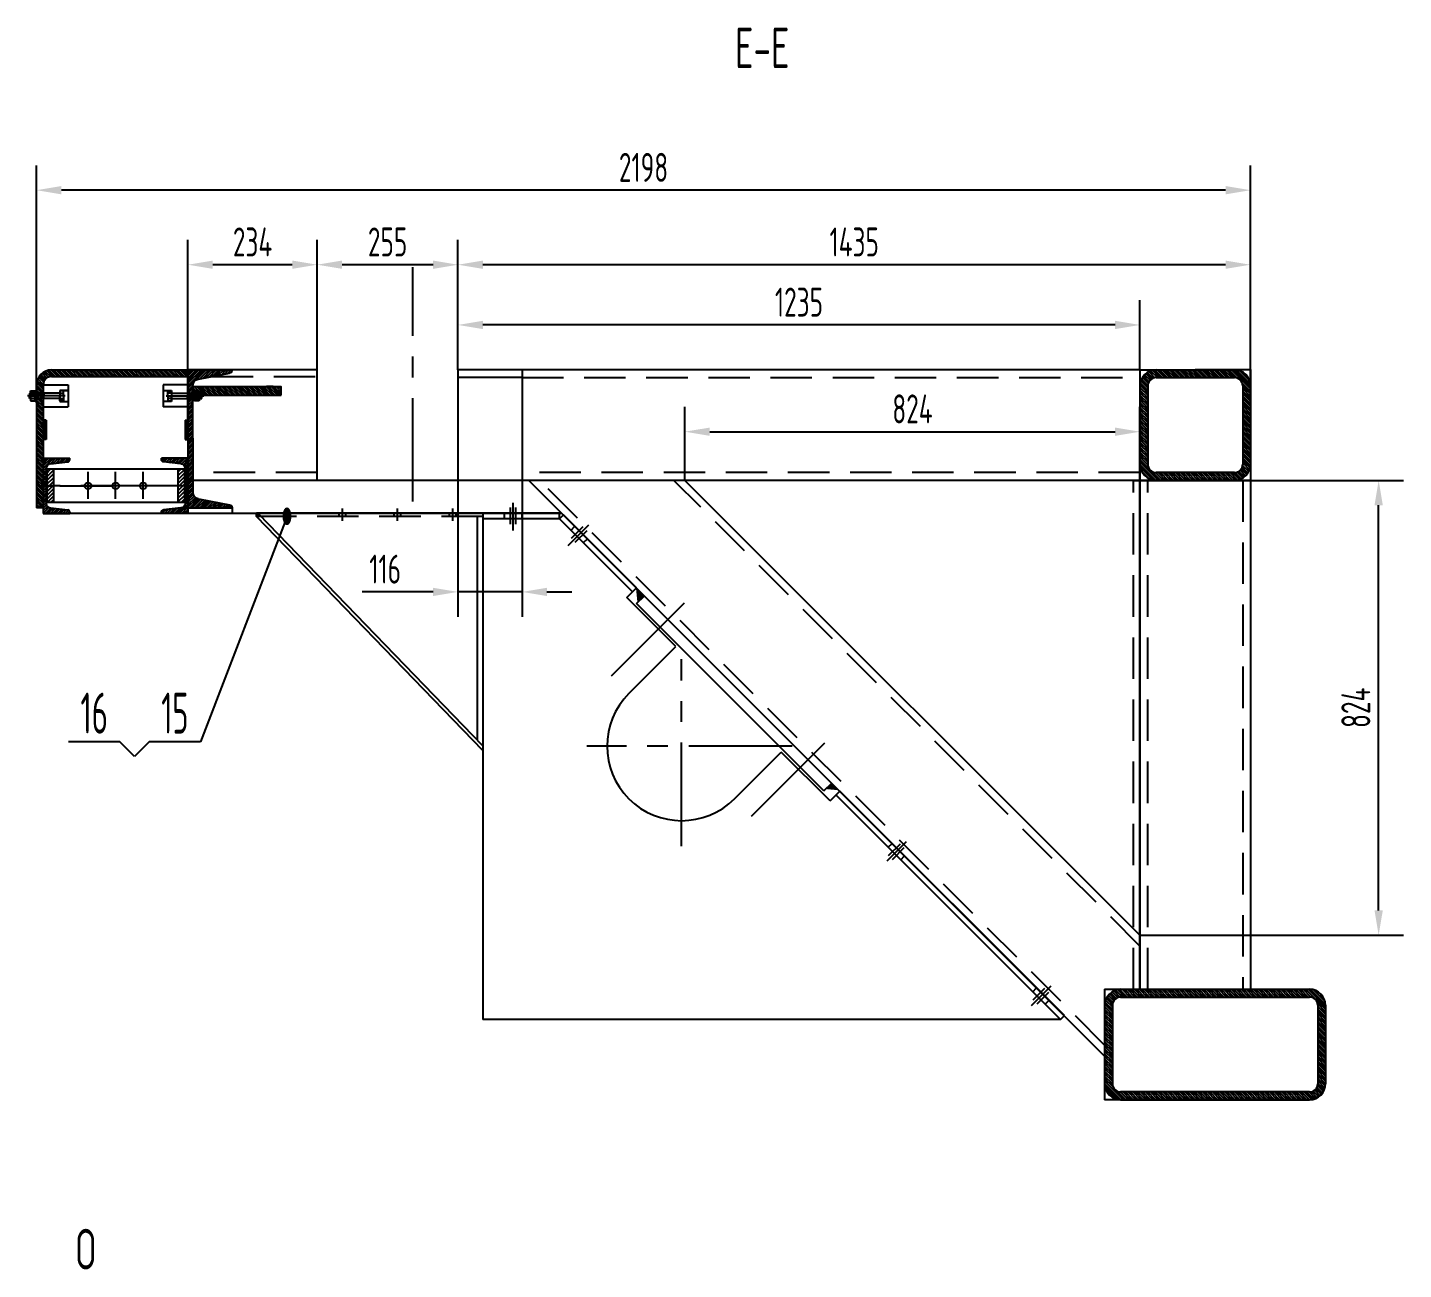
# Model space of a CAD drawing. Header units: millimetres. Extents: x 0 to 12615, y 0 to 8910.
# Drawn here: x 4472 to 6963, y 3180 to 5429 of the extents above; entities that cross this region are included whole.
import ezdxf
from ezdxf.enums import TextEntityAlignment as Align

# ---------------------------------------------------------------- set-up
doc = ezdxf.new("R2010")
doc.units = ezdxf.units.MM
doc.header["$LTSCALE"] = 150
doc.linetypes.add('F', pattern=[0.75, 0.5, -0.25])
doc.linetypes.add('G', pattern=[2, 1.25, -0.25, 0.25, -0.25])
for name, color, linetype in [('01', 7, 'Continuous'), ('02', 1, 'Continuous'), ('04', 2, 'F'), ('05', 4, 'G'), ('08', 1, 'Continuous'), ('10', 1, 'Continuous'), ('11', 3, 'Continuous')]:
    doc.layers.add(name, color=color, linetype=linetype)
doc.styles.get("Standard").update_dxf_attribs({"font": 'isocp', "width": 0.707, "bigfont": 'intecad.shx'})
doc.dimstyles.new('INTE', dxfattribs={"dimscale": 15, "dimtxt": 3.5, "dimasz": 3, "dimexe": 3, "dimexo": 0, "dimgap": 1, "dimtad": 1, "dimdsep": 46, "dimtxsty": 'Standard', "dimcen": 0, "dimclrd": 1, "dimclre": 1, "dimclrt": 3, "dimaunit": 1, "dimadec": 0, "dimazin": 0, "dimtfac": 1, "dimtmove": 0, "dimatfit": 0, "dimfxl": 1, "dimarcsym": 0})
pattern_1 = [(135, (16297.9024, 34.8192), (2.245064, 2.245064), [])]
pattern_2 = [(45, (16297.9024, 34.8192), (2.245064, -2.245064), [])]
pattern_3 = [(45, (10754.1432, 93.4156), (3.367596, -3.367596), [])]

# ---------------------------------------------------------------- blocks, each defined once
blk = doc.blocks.new('槽钢')
at = {"layer": '01', "color": 7, "linetype": 'Continuous'}
for p, q in [((0, 50), (0, -50)), ((0, 50), (48, 50)), ((0, 50), (48, 50)), ((48, 47.5), (48, 50)), ((5.3, 31.6), (5.3, -31.6)), ((48, -47.5), (48, -50)), ((0, -50), (48, -50))]:
    blk.add_line(p, q, dxfattribs=at)
at = {"layer": '01'}
for p, q in [((12.9, 40.1), (44.2, 43.3)), ((12.9, -40.1), (44.2, -43.3))]:
    blk.add_line(p, q, dxfattribs=at)
for centre, radius, start, end in [((13.8, 31.6), 8.5, 95.9762, 180), ((43.8, 47.5), 4.2, 275.9762, 0), ((13.8, -31.6), 8.5, 180, 264.0238), ((43.8, -47.5), 4.2, 0, 84.0238)]:
    blk.add_arc(centre, radius, start, end, dxfattribs=at)
at = {"layer": '05', "color": 4, "linetype": 'G'}
blk.add_line((-4, 0), (11.4, 0), dxfattribs=at)
blk = doc.blocks.new('*U85')
at = {"layer": '01'}
for p, q in [((0, 125), (80, 125)), ((0, 0), (0, 125)), ((18.8, 108.5), (75.1, 119.1)), ((9, 0), (9, 96.7)), ((0, 0), (0, -125)), ((9, 0), (9, -96.7)), ((18.8, -108.5), (75.1, -119.1)), ((0, -125), (80, -125))]:
    blk.add_line(p, q, dxfattribs=at)
for centre, radius, start, end in [((74, 125), 6, 280.7056, 0), ((21, 96.7), 12, 100.7056, 180), ((21, -96.7), 12, 180, 259.2944), ((74, -125), 6, 360, 79.2944)]:
    blk.add_arc(centre, radius, start, end, dxfattribs=at)
at = {"layer": '05'}
blk.add_line((-2.1, 0), (10.6, 0), dxfattribs=at)
blk = doc.blocks.new('*D131')
at = {"layer": '08', "color": 1, "lineweight": -2}
for p, q in [((4488.2, 4749.6), (4488.2, 5179.7)), ((6686.2, 4749.6), (6686.2, 5179.7)), ((6641.2, 5134.7), (4533.2, 5134.7))]:
    blk.add_line(p, q, dxfattribs=at)
at = {"layer": '08', "color": 1}
for points in [[(4533.2, 5142.2), (4533.2, 5127.2), (4488.2, 5134.7)], [(6641.2, 5142.2), (6641.2, 5127.2), (6686.2, 5134.7)]]:
    blk.add_solid(points, dxfattribs=at)
at = {"layer": 'Defpoints', "color": 0}
for p in [(4488.2, 5134.7), (4488.2, 4749.6), (6686.2, 4749.6)]:
    blk.add_point(p, dxfattribs=at)
at = {"layer": '08', "color": 3, "insert": (5587.2, 5176), "char_height": 52.5, "attachment_point": 5}
blk.add_mtext('2198', dxfattribs=at)
blk = doc.blocks.new('*D132')
at = {"layer": '08', "color": 1, "lineweight": -2}
for p, q in [((5251.2, 4809.1), (5251.2, 5044.7)), ((6686.2, 4780.1), (6686.2, 5044.7)), ((6641.2, 4999.7), (5296.2, 4999.7))]:
    blk.add_line(p, q, dxfattribs=at)
at = {"layer": '08', "color": 1}
for points in [[(5296.2, 5007.2), (5296.2, 4992.2), (5251.2, 4999.7)], [(6641.2, 5007.2), (6641.2, 4992.2), (6686.2, 4999.7)]]:
    blk.add_solid(points, dxfattribs=at)
at = {"layer": 'Defpoints', "color": 0}
for p in [(5251.2, 4999.7), (5251.2, 4809.1), (6686.2, 4780.1)]:
    blk.add_point(p, dxfattribs=at)
at = {"layer": '08', "color": 3, "insert": (5968.7, 5040.9), "char_height": 52.5, "attachment_point": 5}
blk.add_mtext('1435', dxfattribs=at)
blk = doc.blocks.new('*D133')
at = {"layer": '08', "color": 1, "lineweight": -2}
for p, q in [((4996.2, 4809.1), (4996.2, 5044.7)), ((5251.2, 4809.1), (5251.2, 5044.7)), ((5206.2, 4999.7), (5041.2, 4999.7))]:
    blk.add_line(p, q, dxfattribs=at)
at = {"layer": '08', "color": 1}
for points in [[(5041.2, 5007.2), (5041.2, 4992.2), (4996.2, 4999.7)], [(5206.2, 5007.2), (5206.2, 4992.2), (5251.2, 4999.7)]]:
    blk.add_solid(points, dxfattribs=at)
at = {"layer": 'Defpoints', "color": 0}
for p in [(4996.2, 4999.7), (4996.2, 4809.1), (5251.2, 4809.1)]:
    blk.add_point(p, dxfattribs=at)
at = {"layer": '08', "color": 3, "insert": (5123.7, 5040.9), "char_height": 52.5, "attachment_point": 5}
blk.add_mtext('255', dxfattribs=at)
blk = doc.blocks.new('*D134')
at = {"layer": '08', "color": 1, "lineweight": -2}
for p, q in [((4762.2, 4809.1), (4762.2, 5044.7)), ((4996.2, 4809.1), (4996.2, 5044.7)), ((4951.2, 4999.7), (4807.2, 4999.7))]:
    blk.add_line(p, q, dxfattribs=at)
at = {"layer": '08', "color": 1}
for points in [[(4807.2, 5007.2), (4807.2, 4992.2), (4762.2, 4999.7)], [(4951.2, 5007.2), (4951.2, 4992.2), (4996.2, 4999.7)]]:
    blk.add_solid(points, dxfattribs=at)
at = {"layer": 'Defpoints', "color": 0}
for p in [(4762.2, 4999.7), (4762.2, 4809.1), (4996.2, 4809.1)]:
    blk.add_point(p, dxfattribs=at)
at = {"layer": '08', "color": 3, "insert": (4879.2, 5040.9), "char_height": 52.5, "attachment_point": 5}
blk.add_mtext('234', dxfattribs=at)
blk = doc.blocks.new('*D140')
at = {"layer": '08', "color": 1, "lineweight": -2}
for p, q in [((6474.2, 4609.1), (6963.4, 4609.1)), ((6918.4, 3830), (6918.4, 4564.1)), ((6486.2, 3785), (6963.4, 3785))]:
    blk.add_line(p, q, dxfattribs=at)
at = {"layer": '08', "color": 1}
for points in [[(6910.9, 4564.1), (6925.9, 4564.1), (6918.4, 4609.1)], [(6910.9, 3830), (6925.9, 3830), (6918.4, 3785)]]:
    blk.add_solid(points, dxfattribs=at)
at = {"layer": 'Defpoints', "color": 0}
for p in [(6474.2, 4609.1), (6918.4, 4609.1), (6486.2, 3785)]:
    blk.add_point(p, dxfattribs=at)
at = {"layer": '08', "color": 3, "insert": (6877.1, 4197.1), "char_height": 52.5, "attachment_point": 5, "rotation": 90}
blk.add_mtext('824', dxfattribs=at)
blk = doc.blocks.new('*D96')
at = {"layer": '08', "color": 1, "lineweight": -2}
for p, q in [((5251.2, 4809.6), (5251.2, 4935.6)), ((6486.2, 4809.6), (6486.2, 4935.6)), ((6441.2, 4890.6), (5296.2, 4890.6))]:
    blk.add_line(p, q, dxfattribs=at)
at = {"layer": '08', "color": 1}
for points in [[(5296.2, 4898.1), (5296.2, 4883.1), (5251.2, 4890.6)], [(6441.2, 4898.1), (6441.2, 4883.1), (6486.2, 4890.6)]]:
    blk.add_solid(points, dxfattribs=at)
at = {"layer": 'Defpoints', "color": 0}
for p in [(5251.2, 4890.6), (5251.2, 4809.6), (6486.2, 4809.6)]:
    blk.add_point(p, dxfattribs=at)
at = {"layer": '08', "color": 3, "insert": (5868.7, 4931.9), "char_height": 52.5, "attachment_point": 5}
blk.add_mtext('1235', dxfattribs=at)
blk = doc.blocks.new('*D100')
at = {"layer": '08', "color": 1, "lineweight": -2}
for p, q in [((5251.2, 4795.1), (5251.2, 4362)), ((5367.2, 4759.1), (5367.2, 4362)), ((5206.2, 4407), (5077.4, 4407)), ((5367.2, 4407), (5251.2, 4407)), ((5412.2, 4407), (5457.2, 4407))]:
    blk.add_line(p, q, dxfattribs=at)
at = {"layer": '08', "color": 1}
for points in [[(5206.2, 4414.5), (5206.2, 4399.5), (5251.2, 4407)], [(5412.2, 4414.5), (5412.2, 4399.5), (5367.2, 4407)]]:
    blk.add_solid(points, dxfattribs=at)
at = {"layer": 'Defpoints', "color": 0}
for p in [(5251.2, 4795.1), (5367.2, 4759.1), (5251.2, 4407)]:
    blk.add_point(p, dxfattribs=at)
at = {"layer": '08', "color": 3, "insert": (5119.3, 4448.3), "char_height": 52.5, "attachment_point": 5}
blk.add_mtext('116', dxfattribs=at)
blk = doc.blocks.new('*D103')
at = {"layer": '08', "color": 1, "lineweight": -2}
for p, q in [((5662.1, 4609.1), (5662.1, 4742.2)), ((6486.2, 4609.1), (6486.2, 4742.2)), ((5707.1, 4697.2), (6441.2, 4697.2))]:
    blk.add_line(p, q, dxfattribs=at)
at = {"layer": '08', "color": 1}
for points in [[(5707.1, 4704.7), (5707.1, 4689.7), (5662.1, 4697.2)], [(6441.2, 4704.7), (6441.2, 4689.7), (6486.2, 4697.2)]]:
    blk.add_solid(points, dxfattribs=at)
at = {"layer": 'Defpoints', "color": 0}
for p in [(6486.2, 4697.2), (5662.1, 4609.1), (6486.2, 4609.1)]:
    blk.add_point(p, dxfattribs=at)
at = {"layer": '08', "color": 3, "insert": (6074.2, 4738.5), "char_height": 52.5, "attachment_point": 5}
blk.add_mtext('824', dxfattribs=at)
blk = doc.blocks.new('*U26')
at = {"layer": '01'}
for p, q in [((-7.7, 2.6), (-7.7, 0)), ((0, 2.6), (-7.7, 2.6)), ((-7.7, 0), (0, 0)), ((0, 0), (-1.5, 2.6)), ((0, 2.6), (1.5, 0)), ((0, 2.6), (7.7, 2.6)), ((7.7, 0), (0, 0)), ((7.7, 2.6), (7.7, 0))]:
    blk.add_line(p, q, dxfattribs=at)
at = {"layer": '05'}
blk.add_line((0, 4.7), (0, -2.1), dxfattribs=at)

msp = doc.modelspace()

# ---------------------------------------------------------------- hatches: boundary and pattern name
at = {"layer": '01', "linetype": 'Continuous'}
for points in [[(5588.731, 4400.171), (5577.901, 4389.341), (5575.658, 4413.244)], [(5941.214, 4047.688), (5928.142, 4060.76), (5917.312, 4049.93)]]:
    msp.add_hatch(color=7, dxfattribs=at).paths.add_polyline_path(points)
at = {"layer": '10'}
h = msp.add_hatch(dxfattribs=at)
h.set_pattern_fill('ANSI31', color=256, style=0)
h.set_pattern_definition(pattern_1)
h.paths.add_polyline_path([(4515.226, 4809.115), (4752.226, 4809.115), (4762.226, 4799.115), (4762.226, 4797.115), (4515.226, 4797.115, 0.41421356), (4500.226, 4782.115), (4500.226, 4762.115), (4488.226, 4762.115), (4488.226, 4782.115, -0.41421356)])
h.paths.add_polyline_path([(4488.226, 4762.115), (4500.226, 4762.115), (4500.226, 4559.115), (4488.226, 4559.115)])
msp.add_hatch(color=256, dxfattribs=at).paths.add_polyline_path([(4752.226, 4809.115), (4762.226, 4809.115), (4762.226, 4799.115)])
h = msp.add_hatch(dxfattribs=at)
h.set_pattern_fill('ANSI31', color=256, angle=90, style=0)
h.set_pattern_definition(pattern_2)
h.paths.add_polyline_path([(4762.226, 4684.115), (4771.226, 4684.115), (4771.226, 4587.454, 0.36048732), (4780.996, 4575.663), (4837.34, 4565.011, -0.36048732), (4842.226, 4559.115), (4762.226, 4559.115)])
h.paths.add_polyline_path([(4762.226, 4762.115), (4771.226, 4762.115), (4771.226, 4684.115), (4762.226, 4684.115)])
h.paths.add_polyline_path([(4762.226, 4809.115), (4842.226, 4809.115, -0.36048732), (4837.34, 4803.22), (4780.996, 4792.568, 0.36048732), (4771.226, 4780.777), (4771.226, 4762.115), (4762.226, 4762.115)])
h = msp.add_hatch(dxfattribs=at)
h.set_pattern_fill('ANSI31', color=256, style=0)
h.set_pattern_definition(pattern_1)
h.paths.add_polyline_path([(6515.226, 4809.115), (6657.226, 4809.115, -0.41421356), (6686.226, 4780.115), (6686.226, 4638.115, -0.41421356), (6657.226, 4609.115), (6515.226, 4609.115, -0.41421356), (6486.226, 4638.115), (6486.226, 4780.115, -0.41421356)])
h.paths.add_polyline_path([(6515.226, 4795.115, 0.41421356), (6500.226, 4780.115), (6500.226, 4638.115, 0.41421356), (6515.226, 4623.115), (6657.226, 4623.115, 0.41421356), (6672.226, 4638.115), (6672.226, 4780.115, 0.41421356), (6657.226, 4795.115)], flags=16)
h = msp.add_hatch(dxfattribs=at)
h.set_pattern_fill('ANSI31', color=256, style=0)
h.set_pattern_definition(pattern_1)
h.paths.add_polyline_path([(4771.226, 4779.115), (4931.226, 4779.115), (4931.226, 4763.115), (4771.226, 4763.115)])
h = msp.add_hatch(dxfattribs=at)
h.set_pattern_fill('ANSI31', color=256, scale=0.5, angle=90, style=0)
h.set_pattern_definition([(45, (16297.9024, 34.8192), (1.12253202, -1.12253202), [])])
h.paths.add_polyline_path([(4757.226, 4718.115), (4762.226, 4718.115), (4762.226, 4684.115), (4762.226, 4683.115), (4757.226, 4683.115)])
h.paths.add_polyline_path([(4500.226, 4718.115), (4505.226, 4718.115), (4505.226, 4683.115), (4500.226, 4683.115)])
h = msp.add_hatch(dxfattribs=at)
h.set_pattern_fill('ANSI31', color=256, angle=90, style=0)
h.set_pattern_definition(pattern_2)
h.paths.add_polyline_path([(4500.226, 4649.115), (4548.226, 4649.115), (4548.226, 4646.634, -0.38398331), (4544.463, 4642.456), (4513.141, 4639.177, 0.38398331), (4505.526, 4630.724), (4505.526, 4599.115), (4500.226, 4599.115)])
h.paths.add_polyline_path([(4500.226, 4599.115), (4505.526, 4599.115), (4505.526, 4567.507, 0.38398331), (4513.141, 4559.053), (4544.463, 4555.774, -0.38398331), (4548.226, 4551.597), (4548.226, 4549.115), (4500.226, 4549.115)])
h = msp.add_hatch(dxfattribs=at)
h.set_pattern_fill('ANSI31', color=256, angle=90, style=0)
h.set_pattern_definition(pattern_2)
h.paths.add_polyline_path([(4714.226, 4646.634), (4714.226, 4649.115), (4762.226, 4649.115), (4762.226, 4599.115), (4756.926, 4599.115), (4756.926, 4630.724, 0.38398331), (4749.311, 4639.177), (4717.988, 4642.456, -0.38398331)])
h.paths.add_polyline_path([(4717.988, 4555.774), (4749.311, 4559.053, 0.38398331), (4756.926, 4567.507), (4756.926, 4599.115), (4762.226, 4599.115), (4762.226, 4559.115), (4762.226, 4549.115), (4714.226, 4549.115), (4714.226, 4551.597, -0.38398331)])
h = msp.add_hatch(dxfattribs=at)
h.set_pattern_fill('ANSI31', color=256, scale=1.5, angle=90, style=0)
h.set_pattern_definition(pattern_3)
h.paths.add_polyline_path([(4506.526, 4629.115), (4518.526, 4629.115), (4518.526, 4599.115), (4506.526, 4599.115)])
h.paths.add_polyline_path([(4506.526, 4599.115), (4518.526, 4599.115), (4518.526, 4569.115), (4506.526, 4569.115)])
h = msp.add_hatch(dxfattribs=at)
h.set_pattern_fill('ANSI31', color=256, scale=1.5, angle=90, style=0)
h.set_pattern_definition(pattern_3)
h.paths.add_polyline_path([(4743.926, 4629.115), (4755.926, 4629.115), (4755.926, 4599.115), (4743.926, 4599.115)])
h.paths.add_polyline_path([(4743.926, 4599.115), (4755.926, 4599.115), (4755.926, 4569.115), (4743.926, 4569.115)])
h = msp.add_hatch(dxfattribs=at)
h.set_pattern_fill('ANSI31', color=256, style=0)
h.set_pattern_definition(pattern_1)
h.paths.add_polyline_path([(6451.226, 3687.119), (6793.226, 3687.119, -0.41421356), (6822.226, 3658.119), (6822.226, 3516.119, -0.41421356), (6793.226, 3487.119), (6451.226, 3487.119, -0.41421356), (6422.226, 3516.119), (6422.226, 3658.119, -0.41421356)])
h.paths.add_polyline_path([(6451.226, 3673.119, 0.41421356), (6436.226, 3658.119), (6436.226, 3516.119, 0.41421356), (6451.226, 3501.119), (6793.226, 3501.119, 0.41421356), (6808.226, 3516.119), (6808.226, 3658.119, 0.41421356), (6793.226, 3673.119)], flags=16)

# ---------------------------------------------------------------- linework, layer by layer
for p, q in [((5367.226, 4549.615), (5335.226, 4549.615)), ((5435.144, 4539.615), (5435.144, 4549.615)), ((5435.144, 4539.615), (5442.215, 4546.686)), ((6313.906, 3675.041), (6306.834, 3682.112))]:
    msp.add_line(p, q)
at = {"layer": '01', "color": 7, "linetype": 'Continuous'}
for p, q in [((4515.226, 4809.115), (4762.226, 4809.115)), ((4762.226, 4809.115), (4762.226, 4797.115)), ((4762.226, 4809.115), (4762.226, 4549.115)), ((6515.226, 4809.115), (6657.226, 4809.115)), ((4515.226, 4797.115), (4762.226, 4797.115)), ((6515.226, 4795.115), (6657.226, 4795.115)), ((4475.226, 4767.115), (4475.226, 4762.115)), ((4475.226, 4757.115), (4475.226, 4762.115)), ((4476.174, 4762.115), (4486.677, 4762.115)), ((4477.226, 4762.115), (4477.226, 4771)), ((4477.226, 4771), (4485.626, 4771)), ((4477.226, 4767.115), (4485.626, 4767.115)), ((4477.226, 4762.115), (4477.226, 4753.23)), ((4483.529, 4762.115), (4490.321, 4762.115)), ((4485.626, 4771), (4485.626, 4762.115)), ((4485.626, 4769.815), (4488.226, 4769.815)), ((4485.626, 4762.115), (4485.626, 4769.815)), ((4488.226, 4762.115), (4485.626, 4763.616)), ((4485.626, 4753.23), (4485.626, 4762.115)), ((4485.626, 4762.115), (4488.226, 4760.614)), ((4485.626, 4762.115), (4485.626, 4754.415)), ((4488.226, 4782.115), (4488.226, 4559.115)), ((4488.226, 4769.815), (4488.226, 4762.115)), ((4488.226, 4754.415), (4488.226, 4762.115)), ((4500.226, 4782.115), (4500.226, 4559.115)), ((4500.226, 4782.115), (4545.226, 4782.115)), ((4545.226, 4782.115), (4545.226, 4742.115)), ((4717.226, 4782.115), (4717.226, 4742.115)), ((4762.226, 4782.115), (4717.226, 4782.115)), ((4477.226, 4757.115), (4485.626, 4757.115)), ((4477.226, 4753.23), (4485.626, 4753.23)), ((4485.626, 4754.415), (4488.226, 4754.415)), ((4500.226, 4742.115), (4545.226, 4742.115)), ((4762.226, 4742.115), (4717.226, 4742.115)), ((4505.226, 4718.115), (4505.226, 4683.115)), ((4757.226, 4718.115), (4757.226, 4683.115)), ((4755.926, 4629.115), (4506.526, 4629.115)), ((4506.526, 4629.115), (4506.526, 4569.115)), ((4518.526, 4629.115), (4518.526, 4569.115)), ((4743.926, 4629.115), (4743.926, 4569.115)), ((4755.926, 4629.115), (4755.926, 4569.115)), ((6486.226, 3785.019), (5662.129, 4609.115)), ((6515.226, 4609.115), (6657.226, 4609.115)), ((6515.226, 4609.115), (6657.226, 4609.115)), ((4755.926, 4569.115), (4506.526, 4569.115)), ((4500.226, 4559.115), (4488.226, 4559.115)), ((5296.226, 4119.617), (4886.225, 4543.615)), ((5296.226, 4128.251), (4890.539, 4547.784)), ((5286.226, 4543.615), (5286.226, 4138.613)), ((5296.226, 4549.615), (5296.226, 3632.617)), ((5435.144, 4539.615), (5296.226, 4539.615)), ((5567.517, 4407.242), (5435.144, 4539.615)), ((5556.911, 4396.636), (5574.588, 4414.313)), ((5577.901, 4389.341), (5575.658, 4413.244)), ((5574.588, 4386.029), (5588.731, 4400.171)), ((5914, 4046.618), (5928.142, 4060.76)), ((5925.246, 4028.3), (5942.924, 4045.978)), ((6342.192, 3632.617), (5935.848, 4038.903)), ((6422.226, 3687.119), (6793.226, 3687.119)), ((6451.226, 3673.119), (6793.226, 3673.119)), ((6451.226, 3487.119), (6793.226, 3487.119)), ((6451.226, 3487.119), (6793.226, 3487.119))]:
    msp.add_line(p, q, dxfattribs=at)
at = {"layer": '01'}
for p, q in [((4752.226, 4809.115), (4762.226, 4799.115)), ((4996.224, 4809.115), (4762.226, 4809.115)), ((4996.224, 4609.115), (4996.224, 4809.115)), ((6486.226, 4809.115), (5251.223, 4809.115)), ((5251.223, 4809.115), (5251.223, 4795.115)), ((5367.223, 4809.115), (5367.223, 4609.115)), ((6486.226, 4809.115), (6472.226, 4809.115)), ((6486.226, 4809.115), (6486.226, 4638.115)), ((6486.226, 4809.115), (6515.226, 4809.115)), ((6486.226, 4809.115), (6486.226, 3687.119)), ((6586.226, 4809.615), (6686.226, 4809.615)), ((6686.226, 4809.615), (6686.226, 4608.615)), ((4762.226, 4797.115), (4762.226, 4799.115)), ((5367.223, 4795.115), (5251.223, 4795.115)), ((4771.226, 4779.115), (4931.226, 4779.115)), ((4771.226, 4763.115), (4931.226, 4763.115)), ((4916.226, 4779.115), (4904.226, 4779.115)), ((4931.226, 4763.115), (4931.226, 4779.115)), ((6486.226, 4780.115), (6486.226, 4779.115)), ((6500.226, 4780.115), (6500.226, 4638.115)), ((6672.226, 4780.115), (6672.226, 4638.115)), ((6686.226, 4780.115), (6686.226, 4638.115)), ((4505.226, 4718.115), (4500.226, 4718.115)), ((4757.226, 4718.115), (4762.226, 4718.115)), ((4505.226, 4683.115), (4500.226, 4683.115)), ((4757.226, 4683.115), (4762.226, 4683.115)), ((6657.226, 4623.115), (6515.226, 4623.115)), ((6486.226, 4609.115), (4771.226, 4609.115)), ((6422.226, 3566.176), (5379.287, 4609.115)), ((6686.226, 4609.115), (6486.226, 4609.115)), ((6486.226, 3687.119), (6486.226, 4609.115)), ((6657.226, 4609.115), (6515.226, 4609.115)), ((6657.226, 4609.115), (6515.226, 4609.115)), ((6657.226, 4609.115), (6515.226, 4609.115)), ((6686.226, 4609.115), (6686.226, 3687.119)), ((5439.287, 4549.115), (4500.226, 4549.115)), ((4762.226, 4549.115), (4500.226, 4549.115)), ((4842.226, 4559.115), (4842.226, 4549.115)), ((5296.226, 4549.615), (4886.225, 4549.615)), ((4886.225, 4543.615), (4886.225, 4549.615)), ((5435.144, 4549.615), (5296.226, 4549.615)), ((5296.226, 4549.615), (5296.226, 4119.617)), ((5574.588, 4414.313), (5442.215, 4546.686)), ((5645.619, 4307.928), (5556.911, 4396.636)), ((5914, 4046.618), (5574.588, 4386.029)), ((5560.766, 4223.075), (5645.619, 4307.928)), ((5751.685, 4032.156), (5836.538, 4117.009)), ((5925.246, 4028.3), (5836.538, 4117.009)), ((6349.263, 3639.688), (5942.919, 4045.973)), ((6422.226, 3687.119), (6422.226, 3487.119)), ((6342.192, 3632.617), (6349.263, 3639.688)), ((6436.226, 3658.119), (6436.226, 3516.119)), ((6808.226, 3658.119), (6808.226, 3516.119)), ((6822.226, 3658.119), (6822.226, 3516.119)), ((6342.192, 3632.617), (5296.226, 3632.617)), ((6793.226, 3501.119), (6451.226, 3501.119)), ((6793.226, 3487.119), (6422.226, 3487.119)), ((6793.226, 3487.119), (6451.226, 3487.119)), ((6793.226, 3487.119), (6451.226, 3487.119))]:
    msp.add_line(p, q, dxfattribs=at)
for centre in [(4581.226, 4599.115), (4631.226, 4599.115), (4681.226, 4599.115)]:
    msp.add_circle(centre, 6, dxfattribs=at)
at = {"layer": '01', "color": 7, "linetype": 'Continuous'}
for radius in [27, 15]:
    msp.add_arc((4515.226, 4782.115), radius, 90, 180, dxfattribs=at)
at = {"layer": '01'}
for centre, radius, start, end in [((6515.226, 4780.115), 29, 90, 180), ((6657.226, 4780.115), 29, 0, 90), ((6515.226, 4780.115), 15, 90, 180), ((6657.226, 4780.115), 15, 0, 90), ((6515.226, 4638.115), 29, 180, 270), ((6515.226, 4638.115), 15, 180, 270), ((6657.226, 4638.115), 15, 270, 0), ((6657.226, 4638.115), 29, 270, 0), ((5656.226, 4127.615), 135, 135, 315), ((6451.226, 3658.119), 29, 90, 180), ((6451.226, 3658.119), 15, 90, 180), ((6793.226, 3658.119), 29, 0, 90), ((6793.226, 3658.119), 15, 0, 90), ((6451.226, 3516.119), 29, 180, 270), ((6451.226, 3516.119), 15, 180, 270), ((6793.226, 3516.119), 15, 270, 0), ((6793.226, 3516.119), 29, 270, 0)]:
    msp.add_arc(centre, radius, start, end, dxfattribs=at)
at = {"layer": '02'}
for p, q in [((4941.512, 4542.489), (4785.033, 4135.31)), ((4639, 4135.31), (4546, 4135.31)), ((4665.516, 4108.794), (4639, 4135.31)), ((4692.033, 4135.31), (4665.516, 4108.794)), ((4785.033, 4135.31), (4692.033, 4135.31))]:
    msp.add_line(p, q, dxfattribs=at)
at = {"layer": '04', "color": 2, "linetype": 'F'}
for p, q in [((4805.051, 4797.115), (4996.224, 4797.115)), ((5367.223, 4795.115), (6486.226, 4795.115)), ((4539.691, 4762.115), (4471.677, 4762.115)), ((4530.226, 4767.115), (4475.226, 4767.115)), ((4475.226, 4766.115), (4501.226, 4766.115)), ((4501.226, 4767.115), (4501.226, 4762.115)), ((4501.226, 4757.115), (4501.226, 4762.115)), ((4530.226, 4772.115), (4545.226, 4772.115)), ((4545.226, 4772.115), (4530.226, 4772.115)), ((4530.226, 4772.115), (4530.226, 4752.115)), ((4530.226, 4771), (4530.226, 4762.115)), ((4536.626, 4771), (4530.226, 4771)), ((4530.226, 4767.115), (4536.626, 4767.115)), ((4530.226, 4753.23), (4530.226, 4762.115)), ((4536.626, 4762.115), (4536.626, 4771)), ((4536.626, 4762.115), (4536.626, 4753.23)), ((4717.226, 4772.115), (4732.226, 4772.115)), ((4722.761, 4762.115), (4790.774, 4762.115)), ((4725.826, 4771), (4732.226, 4771)), ((4725.826, 4762.115), (4725.826, 4771)), ((4732.226, 4767.115), (4725.826, 4767.115)), ((4725.826, 4762.115), (4725.826, 4753.23)), ((4732.226, 4772.115), (4732.226, 4752.115)), ((4732.226, 4771), (4732.226, 4762.115)), ((4732.226, 4767.115), (4787.226, 4767.115)), ((4732.226, 4753.23), (4732.226, 4762.115)), ((4761.226, 4767.115), (4761.226, 4762.115)), ((4787.226, 4766.115), (4761.226, 4766.115)), ((4761.226, 4757.115), (4761.226, 4762.115)), ((4783.277, 4762.115), (4772.774, 4762.115)), ((4773.826, 4771), (4773.826, 4762.115)), ((4782.226, 4771), (4773.826, 4771)), ((4782.226, 4767.115), (4773.826, 4767.115)), ((4773.826, 4753.23), (4773.826, 4762.115)), ((4782.226, 4762.115), (4782.226, 4771)), ((4782.226, 4762.115), (4782.226, 4753.23)), ((4787.226, 4767.115), (4787.226, 4762.115)), ((4787.226, 4757.115), (4787.226, 4762.115)), ((4475.226, 4758.115), (4501.226, 4758.115)), ((4530.226, 4757.115), (4475.226, 4757.115)), ((4530.226, 4757.115), (4536.626, 4757.115)), ((4536.626, 4753.23), (4530.226, 4753.23)), ((4530.226, 4752.115), (4545.226, 4752.115)), ((4732.226, 4752.115), (4717.226, 4752.115)), ((4732.226, 4757.115), (4725.826, 4757.115)), ((4725.826, 4753.23), (4732.226, 4753.23)), ((4732.226, 4757.115), (4787.226, 4757.115)), ((4787.226, 4758.115), (4761.226, 4758.115)), ((4782.226, 4757.115), (4773.826, 4757.115)), ((4782.226, 4753.23), (4773.826, 4753.23)), ((4996.224, 4623.115), (4771.226, 4623.115)), ((6486.226, 4623.115), (5367.223, 4623.115)), ((6422.226, 3585.975), (5399.086, 4609.115)), ((6486.226, 3765.22), (5642.33, 4609.115)), ((6474.226, 3687.119), (6474.226, 4609.115)), ((6500.226, 3687.119), (6500.226, 4609.115)), ((6586.226, 4608.615), (6686.226, 4608.615)), ((6672.226, 4609.115), (6672.226, 3687.119)), ((4890.539, 4547.784), (4886.225, 4543.615)), ((5296.226, 4543.615), (4886.225, 4543.615)), ((4935.226, 4549.615), (4935.226, 4543.615)), ((4947.226, 4549.615), (4947.226, 4543.615)), ((5035.226, 4549.615), (5035.226, 4543.615)), ((5047.226, 4549.615), (5047.226, 4543.615)), ((5135.226, 4549.615), (5135.226, 4543.615)), ((5147.226, 4549.615), (5147.226, 4543.615)), ((5235.226, 4549.615), (5235.226, 4543.615)), ((5247.226, 4549.615), (5247.226, 4543.615)), ((5335.225, 4539.615), (5335.226, 4549.615)), ((5367.225, 4539.615), (5367.226, 4549.615)), ((5455.857, 4518.945), (5462.928, 4526.016)), ((5478.486, 4496.32), (5485.557, 4503.391)), ((6030.355, 3944.448), (6037.426, 3951.519)), ((6052.984, 3921.822), (6060.055, 3928.893)), ((6291.984, 3682.818), (6299.055, 3689.889)), ((6314.613, 3660.192), (6321.684, 3667.264))]:
    msp.add_line(p, q, dxfattribs=at)
at = {"layer": '05', "color": 4, "linetype": 'G'}
for p, q in [((5169.614, 4570.675), (5169.614, 4995.103)), ((4514.599, 4762.115), (4471.677, 4762.115)), ((4738.032, 4762.115), (4786.247, 4762.115)), ((4581.226, 4575.748), (4581.226, 4624.385)), ((4631.226, 4575.748), (4631.226, 4624.385)), ((4681.226, 4575.748), (4681.226, 4624.385)), ((4499.351, 4599.115), (4514.67, 4599.115)), ((4755.926, 4599.115), (4506.526, 4599.115)), ((5351.226, 4518.713), (5351.226, 4568.287)), ((5351.226, 4518.213), (5351.226, 4567.787)), ((4941.226, 4558.166), (4941.226, 4536.306)), ((4941.226, 4557.666), (4941.226, 4535.806)), ((5041.226, 4558.166), (5041.226, 4536.306)), ((5041.226, 4557.666), (5041.226, 4535.806)), ((5141.226, 4558.166), (5141.226, 4536.306)), ((5141.226, 4557.666), (5141.226, 4535.806)), ((5241.226, 4558.166), (5241.226, 4536.306)), ((5241.226, 4557.666), (5241.226, 4535.806)), ((5346.224, 4529.62), (5346.226, 4559.62)), ((5356.224, 4529.619), (5356.226, 4559.619)), ((5487.505, 4527.966), (5450.185, 4490.645)), ((5487.505, 4527.966), (5450.185, 4490.645)), ((5456.568, 4504.1), (5477.781, 4525.313)), ((5463.639, 4497.029), (5484.852, 4518.242)), ((5528.946, 4254.895), (5675.258, 4401.206)), ((5782.865, 4000.976), (5929.176, 4147.287)), ((6062.882, 3954.35), (6027.528, 3918.991)), ((6062.882, 3954.35), (6027.528, 3918.991)), ((6031.065, 3929.602), (6052.279, 3950.815)), ((6038.136, 3922.531), (6059.35, 3943.744)), ((6324.511, 3692.72), (6289.158, 3657.361)), ((6324.511, 3692.72), (6289.158, 3657.361)), ((6292.695, 3667.973), (6313.908, 3689.186)), ((6299.766, 3660.902), (6320.979, 3682.115))]:
    msp.add_line(p, q, dxfattribs=at)
at = {"layer": '05'}
for p, q in [((4530.342, 4599.115), (4620.874, 4599.115)), ((4535.342, 4599.115), (4625.874, 4599.115)), ((4535.342, 4599.115), (4625.874, 4599.115)), ((4732.11, 4599.115), (4641.577, 4599.115)), ((4731.688, 4599.115), (4713.7, 4599.115)), ((4745.688, 4599.115), (4727.7, 4599.115)), ((5656.226, 3946.511), (5656.226, 4285.376)), ((5856.477, 4127.615), (5484.253, 4127.615))]:
    msp.add_line(p, q, dxfattribs=at)

# ---------------------------------------------------------------- block references
at = {"layer": '01', "xscale": -1, "rotation": 180}
msp.add_blockref('*U85', (4762.226, 4684.115), dxfattribs=at)
at = {"layer": '01'}
msp.add_blockref('槽钢', (4500.226, 4599.115), dxfattribs=at)
at = {"layer": '01', "xscale": -1}
msp.add_blockref('槽钢', (4762.226, 4599.115), dxfattribs=at)
at = {"layer": '04', "color": 2, "linetype": 'F', "xscale": -1, "rotation": 90}
msp.add_blockref('*U26', (4773.826, 4762.115), dxfattribs=at)

# ---------------------------------------------------------------- texts
at = {"layer": '02', "width": 0.605172}
msp.add_text('●', height=30, dxfattribs=at).set_placement((4932.512, 4527.489), (4950.512, 4527.489), align=Align.FIT)
at = {"layer": '11', "width": 0.707}
for s, p in [('E-E', (5752.763, 5333.598)), ('O', (4557.206, 3157.553))]:
    msp.add_text(s, height=73.5, dxfattribs=at).set_placement(p, align=Align.BOTTOM_LEFT)
at = {"layer": '11'}
for s, width, p, p2 in [('16', 0.610556, (4567.576, 4150.31), (4617.423, 4150.31)), ('15', 0.609833, (4713.824, 4150.31), (4763.241, 4150.31))]:
    msp.add_text(s, height=74.2462, dxfattribs=dict(at, width=width)).set_placement(p, p2, align=Align.FIT)

# ---------------------------------------------------------------- dimensions: what is measured, and where the dimension line sits
at = {"layer": '08'}
for base, p1, p2, picture, middle in [((4488.226, 5134.742), (6686.226, 4749.605), (4488.226, 4749.605), '*D131', (5587.226, 5175.997)), ((4762.226, 4999.686), (4996.224, 4809.115), (4762.226, 4809.115), '*D134', (4879.225, 5040.941)), ((4996.224, 4999.686), (5251.223, 4809.115), (4996.224, 4809.115), '*D133', (5123.724, 5040.941)), ((5251.223, 4999.686), (6686.226, 4780.115), (5251.223, 4809.115), '*D132', (5968.724, 5040.936))]:
    dim = msp.add_linear_dim(base=base, p1=p1, p2=p2, angle=180, dimstyle='INTE', dxfattribs=at)
    dim.commit()
    dim.dimension.update_dxf_attribs({"geometry": picture, "text_midpoint": middle})
for base, p1, p2, picture, middle in [((5251.223, 4890.611), (6486.226, 4809.615), (5251.223, 4809.615), '*D96', (5868.724, 4931.866)), ((5251.223, 4407.05), (5367.223, 4759.114), (5251.223, 4795.115), '*D100', (5119.32, 4448.3))]:
    dim = msp.add_linear_dim(base=base, p1=p1, p2=p2, dimstyle='INTE', dxfattribs=at)
    dim.commit()
    dim.dimension.update_dxf_attribs({"geometry": picture, "text_midpoint": middle})
dim = msp.add_linear_dim(base=(6486.226, 4697.242), p1=(5662.129, 4609.115), p2=(6486.226, 4609.115), dimstyle='INTE', override={"dimgap": 1, "dimdec": 0, "dimzin": 8, "dimpost": '<>', "dimtol": 0, "dimlim": 0, "dimtp": 0, "dimtm": 0, "dimtfac": 0.7}, dxfattribs=at)
dim.commit()
dim.dimension.update_dxf_attribs({"geometry": '*D103', "text_midpoint": (6074.177, 4738.497)})
dim = msp.add_linear_dim(base=(6918.373, 4609.115), p1=(6486.226, 3785.019), p2=(6474.226, 4609.115), angle=90, dimstyle='INTE', override={"dimdec": 0, "dimpost": '<>', "dimtfac": 0.7}, dxfattribs=at)
dim.commit()
dim.dimension.update_dxf_attribs({"geometry": '*D140', "text_midpoint": (6877.118, 4197.067)})

doc.saveas('drawing.dxf')
